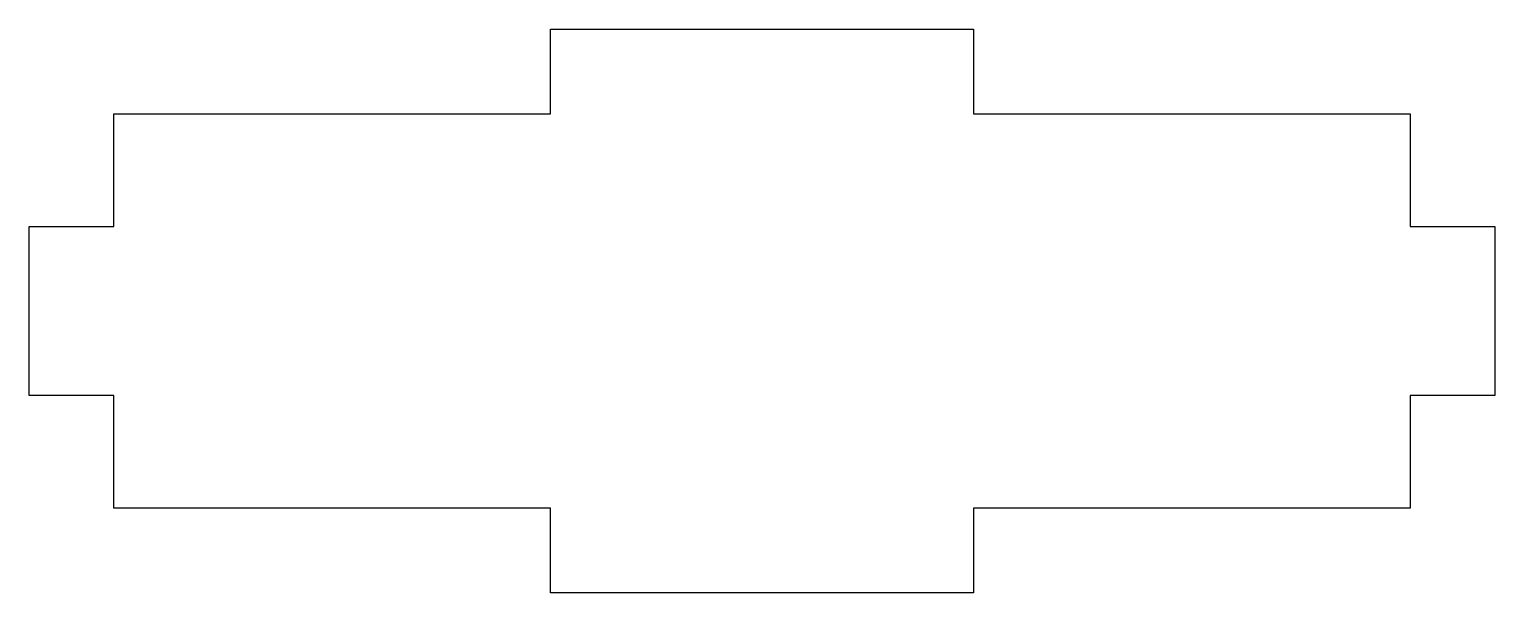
# Model space of a CAD drawing. Header units: millimetres. Extents: x -55.1 to -3.1, y -10 to 10.
import ezdxf

# ---------------------------------------------------------------- set-up
doc = ezdxf.new("R2010")
doc.units = ezdxf.units.MM
doc.layers.get('0').update_dxf_attribs({"linetype": 'CONTINUOUS'})

msp = doc.modelspace()

# ---------------------------------------------------------------- linework, layer by layer
msp.add_lwpolyline([(-52.071, -7), (-52.071, -3), (-55.071, -3), (-55.071, 3), (-52.071, 3), (-52.071, 7), (-36.571, 7), (-36.571, 10), (-21.571, 10), (-21.571, 7), (-6.071, 7), (-6.071, 3), (-3.071, 3), (-3.071, -3), (-6.071, -3), (-6.071, -7), (-21.571, -7), (-21.571, -10), (-36.571, -10), (-36.571, -7)], close=True)

doc.saveas('drawing.dxf')
